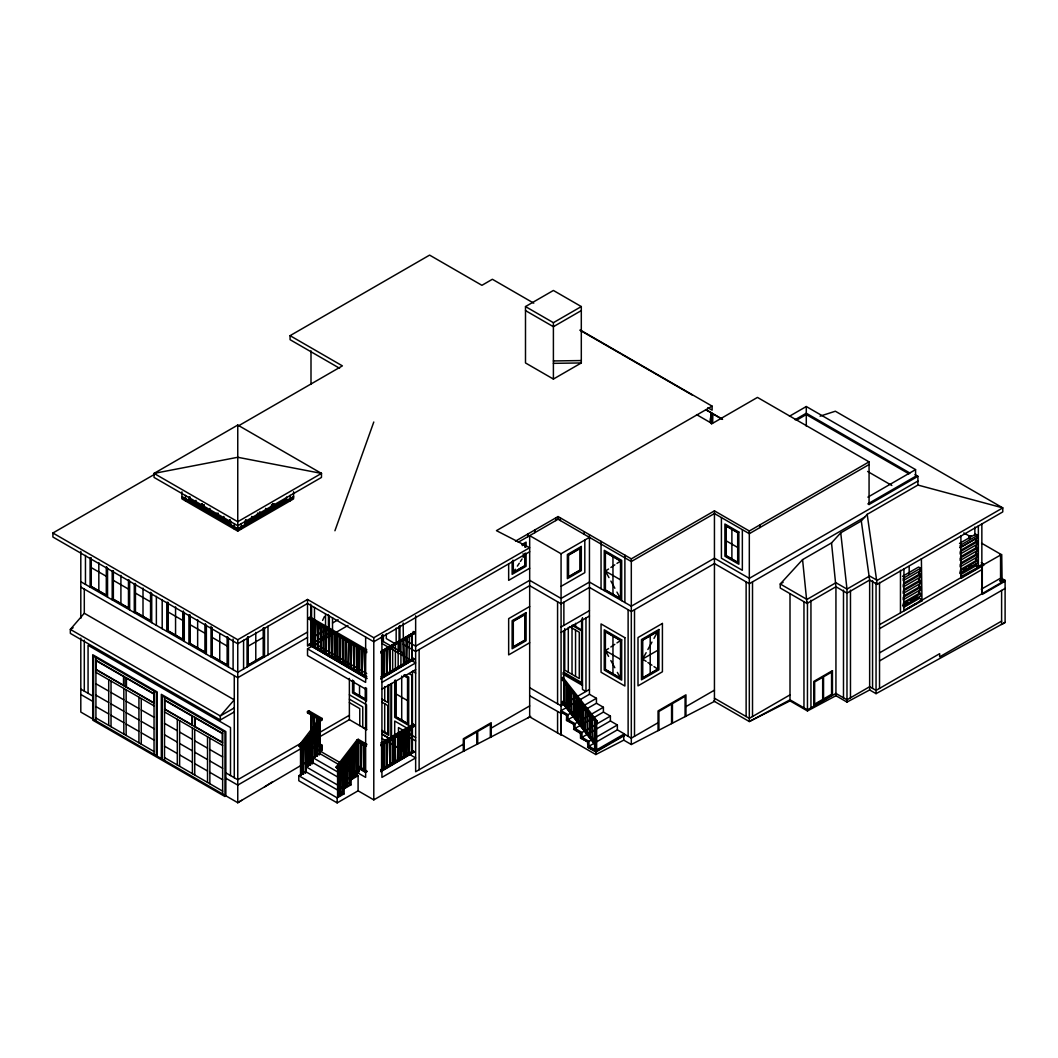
<?xml version="1.0" encoding="UTF-8"?>
<svg xmlns="http://www.w3.org/2000/svg" width="1058" height="1058" viewBox="0 0 1058 1058"><rect width="100%" height="100%" fill="white"/><g stroke="black" fill="none" stroke-linecap="round" stroke-linejoin="round"><path stroke-width="1.5" d="M359.522 695.979L359.522 685.875M384.676 732.004L384.702 703.742M387.783 685.161L387.77 702.512L381.991 699.166M388.775 684.976L388.749 735.35L381.978 731.435M391.09 737.77L391.116 683.693M391.513 738.008L391.553 683.508M394.7 745.824L394.7 738.352M394.7 735.204L394.713 721.04L407.29 728.301M401.445 749.712L401.458 734.265M334.923 530.759L373.791 422.01M315.258 635.977L311.581 643.767L311.581 606.406M317.77 630.647L320.772 624.313M322.597 620.438L324.449 616.523M646.134 661.356L642.642 659.028L646.134 652.68M647.88 649.506L651.953 642.087M653.989 638.384L657.759 631.507L642.642 640.235L642.642 677.821L657.759 669.092L657.759 631.507M513.302 560.753L513.302 572.312L515.325 569.244M517.362 566.136L519.293 563.2M520.443 561.441L522.07 558.968M523.102 557.381L524.927 554.604L522.877 553.929M321.196 720.379L300.578 747.16L299.414 746.485L298.792 745.705L319.688 718.567L319.688 719.903L322.161 719.81L322.161 718.475L308.791 710.751L307.481 711.505L307.481 712.854L319.688 719.903M302.363 742.663L304.32 740.111M313.155 728.631L318.074 722.257M300.578 747.16L299.956 746.379L322.161 718.475M305.193 739.807L306.066 739.489L305.63 772.763L305.193 739.807L306.066 739.489M301.411 745.533L300.975 775.448L300.975 745.282M303.302 743.073L303.302 742.253L303.302 774.112L303.739 742.504M310.285 765.053L310.721 733.445L310.285 765.053L309.849 735.389M313.036 730.43L312.599 763.704L312.599 730.179M314.927 727.97L314.927 727.15L314.927 757.33L314.49 727.719M317.691 724.386L316.818 724.704L317.691 724.386L317.255 755.981L316.792 717.218L316.355 723.844M358.715 741.46L337.78 768.637L336.616 767.976L336.008 767.182L356.903 740.045L358.199 739.278L366.928 744.316L365.618 745.07L356.903 740.031M338.586 765.423L342.514 760.318M355.276 743.734L357.234 741.182M354.311 745.533L354.311 777.379L354.747 745.784M337.78 768.637L337.171 767.857L358.067 740.719L358.397 741.856M338.031 767.486L338.031 766.666L338.031 796.846L338.467 766.918M340.359 764.471L340.359 763.651L340.359 795.51L340.795 763.902M345.014 787.787L345.45 757.859L345.014 787.787L344.577 759.803M347.778 754.843L347.341 786.438L347.341 754.592M351.983 749.368L351.983 748.548L351.983 778.728L351.547 749.117M84.296 589.094L84.296 613.256L70.344 629.378L70.344 633.398L220.315 719.995L234.268 711.928M861.291 520.986L867.176 514.347L917.908 485.053L1002.772 507.88L1002.772 511.9L877.214 584.4L869.65 580.035L846.982 593.128L835.939 586.754L806.99 603.457L780.249 588.023L780.249 583.99L802.572 559.629L831.522 542.913L840.74 532.848L861.291 520.986L869.65 580.035M608.972 577.602L605.401 571.122L608.575 569.006M610.889 567.472L614.843 564.84M616.959 563.425L620.517 561.057L605.401 552.329L605.401 589.914L620.517 598.643L620.517 561.057M608.575 656.383L605.401 650.617L608.575 648.514M610.836 646.993L614.804 644.362M616.959 642.92L620.517 640.553L605.401 631.824L605.401 669.41L620.517 678.138L620.517 640.553M264.566 786.874L272.633 781.743M80.805 638.093L80.805 712.074L237.759 802.691L241.621 800.364M237.759 802.638L307.521 761.601L310.232 763.175M320.786 651.027L321.209 625.278L320.786 651.027L320.349 625.278L321.209 624.775M321.209 625.278L320.349 625.278M319.542 744.316L319.979 744.567M339.565 368.263L290.077 339.684L290.077 335.664L429.601 255.11L481.919 285.316L492.38 279.272L533.761 303.17M237.759 425.065L154.045 473.402L154.045 477.423L237.759 525.76L321.473 477.423L321.473 473.402L237.759 425.065L237.759 531.129L293.569 498.9L293.569 491.745M529.674 551.747L373.791 641.743L307.521 603.483L237.759 643.767L52.9 537.028L52.9 533.007L155.579 473.719M238.288 425.964L342.395 365.87L290.077 335.664M525.495 306.569L553.4 290.461L581.305 306.569L581.305 362.947L553.4 379.068L525.495 362.947L525.495 306.569L553.4 322.677L581.305 306.569M581.305 310.589L553.4 326.71L525.495 310.589M285.448 499.614L273.824 506.332L273.824 503.648M257.835 515.894L245.628 522.943L245.628 519.809M259.58 514.889L271.787 507.84L271.787 504.706M285.739 499.786L273.533 506.835L273.533 503.701M293.569 496.519L237.759 528.736L182.135 496.612M293.569 497.167L237.759 529.397L181.778 497.366M73.134 627.764L70.344 629.378L220.315 715.962L234.268 707.908M52.9 533.007L237.759 639.733L307.521 599.463L373.791 637.723L529.674 547.713L496.44 530.653L712.113 406.14L712.113 410.173L707.828 407.7M248.22 646.147L263.336 637.432M366.848 652.627L308.711 619.062L308.711 617.727L310.02 616.973L366.742 649.705M308.711 619.062L310.02 618.308M315.258 647.84L315.694 622.091L315.258 647.84L314.821 622.091L315.694 621.588M315.694 622.091L314.821 622.091M318.458 625.278L318.022 649.44L317.585 623.678L318.458 623.678M307.521 632.062L237.759 672.333L80.805 581.715M323.973 628.465L323.536 652.627L323.1 626.865L323.973 626.865M307.521 637.432L237.759 677.702L80.805 587.084M332.516 622.99L338.137 619.75M326.3 654.228L325.864 628.465L326.3 654.228L326.737 628.465M366.848 678.641L308.711 644.573L310.1 643.78L366.809 676.525M331.828 657.415L331.392 631.652L331.828 657.415L332.265 631.652M308.711 645.076L310.1 644.282L338.454 660.655M331.445 632.3L307.521 646.107L307.521 599.463M705.62 409.724L711.505 412.885L711.505 424.033M711.002 413.678C714.375 410.094 707.762 420.41 711.174 423.174M712.338 423.174L712.563 413.493L722.561 419.259M312.057 646.002L312.93 646.002L312.93 620.491L312.057 620.491L312.494 645.75M365.645 689.115L307.521 655.55L307.521 648.832L347.963 625.49M342.871 663.789L343.308 638.027L342.871 663.789L342.435 638.027L343.308 637.524M343.308 638.027L342.435 638.027M515.51 541.127L558.069 516.555L631.309 558.849L714.441 510.855L749.315 530.997L869.068 461.857L869.068 504.521L867.904 503.846L915.58 476.325L915.58 469.62L806.289 406.523L789.466 416.23M344.763 639.878L345.635 639.878L345.635 665.376L346.072 641.214M345.199 640.13L346.072 639.627M518.248 542.238L558.069 519.24L631.309 561.534L714.441 513.54L749.315 533.682L869.068 464.541M347.513 641.465L348.823 640.712M347.95 641.717L348.823 641.214L348.386 666.976L348.386 641.465M328.628 655.563L329.501 655.563L329.501 630.052L328.628 630.052L329.064 655.312M350.277 643.066L351.15 643.066L351.15 668.563L351.587 644.401M350.714 643.317L352.023 642.563M521.911 544.526L526.091 542.106L526.091 546.946M522.507 545.187L525.218 543.614L525.218 546.788M522.348 545.611L524.927 544.129L524.927 547.118M353.041 644.653L353.914 644.15L353.914 670.164L354.351 644.401M353.478 644.904L353.914 670.164M334.143 658.75L335.016 658.75L335.016 633.239L334.143 633.239L334.579 658.499M355.805 646.253L356.678 646.253M356.242 646.504L357.115 646.002M336.907 634.84L337.343 660.099M358.569 647.84L359.442 673.351L359.879 647.589M336.907 660.351L337.78 660.351L337.78 634.84M339.671 661.938L340.544 661.938L340.544 636.427L339.671 636.427L339.671 661.938L340.544 661.938M361.32 649.44L362.193 649.44M361.757 649.691L362.63 649.189L362.193 674.951L361.757 649.189M364.084 651.027L364.957 676.538L365.473 650.736M345.199 639.627L345.199 665.125L346.072 665.125M513.302 572.312L524.927 565.607L524.927 554.604M350.714 642.814L351.15 668.061M381.171 651.292L413.175 632.816L414.485 633.57L414.485 632.221L413.175 631.467L413.175 632.816M380.761 651.688L414.485 632.221M403.257 639.045L403.693 664.794L403.151 622.977M411.469 634.218L413.533 633.015M381.607 652.045L381.607 677.054M383.485 649.943L384.795 650.194L384.358 675.956L383.922 651.794M387.122 674.369L386.686 648.607L387.122 674.369L387.559 648.607L386.249 648.356M389.886 672.769L389.45 647.007L389.886 672.769L390.323 647.007L389.013 646.755M392.65 645.671L392.65 671.182M395.414 644.071L395.414 669.582M398.165 642.484L398.165 667.982M400.929 640.884L400.929 666.395M403.693 639.296L403.693 664.794M409.208 636.109L409.208 661.607M414.048 633.319L411.972 634.509L411.972 660.02L411.906 633.967M380.761 653.037L414.485 633.57M529.674 568.239L508.66 580.366L508.66 564.073M356.242 646.002L356.678 671.248M356.242 671.499L357.115 671.499L357.115 647.589M566.572 715.552L566.572 720.485L567.035 715.287L561.071 712.365L561.071 734.966L529.674 716.835L529.674 535.639L561.071 553.757L589.451 537.371M795.074 419.709L806.289 413.228L909.893 473.045M796.423 420.264L806.289 414.577L908.967 473.852M307.481 712.854L308.791 712.1L308.791 710.751M310.827 730.218L310.827 714.282L311.7 713.78M311.7 730.218L311.7 714.282L310.827 714.282M380.787 676.935L413.096 658.274L414.485 659.068L380.761 679.038M314.464 741.38L313.591 741.38L313.591 715.869L314.464 715.869M382.189 676.617L385.006 675.004M386.686 674.118L387.559 674.118M389.45 672.518L390.323 672.518M392.029 670.944L412.408 659.769M313.591 715.869L314.9 715.618M406.457 663.207L406.894 637.445L406.457 663.207L406.021 639.045M380.761 678.535L414.485 659.068M381.925 682.397L415.649 662.93L381.806 643.396M381.925 689.115L415.649 669.648M561.071 586.357L584.809 572.656L584.809 540.056M529.674 606.512L508.66 618.639L508.66 654.889L529.674 642.748M308.87 737.558L307.481 738.365L320.561 745.916L320.561 751.458L321.949 750.664L321.949 745.123L308.87 737.558L307.481 738.868L320.177 746.194L321.566 745.401L314.292 741.208M307.878 739.251L237.759 779.733L225.843 772.856M315.033 735.125L349.378 715.287M311.7 739.78C310.073 740.97 313.023 735.455 311.7 733.406M311.7 741.394L307.521 743.814L365.645 777.379L365.645 688.348M314.49 739.793L349.378 719.652L366.518 729.557L366.518 704.734L349.378 694.815M307.521 744.832L237.759 785.102L225.843 778.225M316.355 727.031L316.792 742.729M317.228 742.98L316.355 742.98M321.566 745.401L321.566 750.439L320.561 751.458M312.745 757.581L351.111 779.733L351.111 784.771L312.745 762.62L312.745 757.581L319.728 753.547L358.093 775.699L358.093 790.802L337.171 802.89L298.792 780.738L298.792 775.699L305.775 771.679L344.141 793.831L344.141 788.792L305.775 766.64L305.775 771.679M314.49 757.078L315.363 757.078L315.363 727.401M316.818 755.729L317.691 755.729M319.146 754.394L320.019 754.394L319.146 754.394L319.106 720.657M305.775 766.64L312.745 762.62M307.957 737.029L307.521 766.137L308.394 766.137L308.394 736.461M309.849 764.802L310.721 764.802M312.163 732.374L312.163 763.453L313.036 763.453M307.521 766.137L308.394 766.137M357.776 741.883L358.199 766.64M300.538 745.837L300.538 775.197L301.411 775.197M302.866 742.822L302.866 773.861L303.739 773.861M305.193 772.512L306.066 772.512M561.071 627.01L589.451 610.625M362.854 744.819L364.243 744.528L363.727 770.33L363.291 744.567L366.055 746.168M561.071 632.393L589.451 615.994M366.557 745.864L365.618 746.419L357.339 741.632M380.867 742.809L413.175 724.161L414.485 724.915L414.485 726.251L380.761 745.718M380.761 744.382L414.485 724.915M386.686 741.301L387.559 741.301L387.122 767.05L386.686 742.888M392.214 738.1L393.523 738.352M394.978 736.513L395.414 762.276L394.978 736.513L395.851 737.016M397.729 734.913L399.038 735.165M381.607 744.739L381.607 769.735M389.886 739.952L389.886 765.463L389.45 739.701M395.414 736.765L395.414 762.276M403.693 731.977L404.566 731.977M409.208 728.79L410.081 728.79M357.591 767.791L358.979 766.997L358.979 771.97L357.591 772.763L357.591 767.791L365.618 772.419L366.994 771.626M360.527 742.98L360.527 768.478L361.4 768.478L361.4 742.98M360.527 768.478L361.4 768.478M357.207 772.538L358.583 771.745L358.636 742.98M363.291 770.079L364.243 770.039L364.243 746.115M351.547 778.476L352.42 778.476L352.42 748.8M353.875 747.728L353.875 777.127L354.747 777.127M356.202 744.713L356.202 775.792L357.075 775.792L357.075 742.756M356.202 775.792L357.075 775.792M351.111 779.733L358.093 775.699M344.577 787.536L345.45 787.536M346.905 756.787L346.905 786.187L347.778 786.187M349.233 753.772L349.233 784.851L350.105 784.851L350.105 751.815L350.105 784.851M344.141 788.792L351.111 784.771M380.787 769.616L413.096 750.968L414.485 751.762L380.761 771.732M380.787 770.131L393.431 762.831M400.453 758.771L412.408 752.45L412.448 671.235L415.649 673.073M383.922 742.888L383.922 768.399L384.795 768.399L384.795 742.888M386.686 766.799L387.559 766.799M389.45 765.212L390.323 765.212M392.214 739.701L392.214 763.611L393.087 763.611L393.087 738.1L393.087 763.611M394.978 762.025L395.851 762.025M397.729 736.513L397.729 760.424L398.601 760.424L398.601 734.913L398.601 760.424M400.493 733.326L400.493 758.837L401.366 758.837L401.802 733.578M404.13 732.229L403.257 731.726L403.257 757.237L404.13 757.237L404.13 731.726M406.021 730.139L406.021 755.637L406.894 755.637L407.33 730.39M383.922 768.399L384.795 768.399M400.493 758.837L401.366 758.837M403.257 757.237L404.13 757.237M406.021 755.637L406.894 755.637M409.644 728.539L409.208 754.301L409.208 728.288M411.469 726.899L411.469 752.41L412.408 752.45M380.761 771.229L414.485 751.762M337.595 767.235L337.595 796.595L338.467 796.595M339.922 765.847L339.922 795.259L340.795 795.259M342.25 762.831L342.25 793.91L343.123 793.91L343.123 760.887M342.25 793.91L343.123 793.91M298.792 775.699L337.171 797.851L344.141 793.831M867.904 497.141L915.58 469.62M595.628 743.1L594.609 743.695L594.609 721.001L561.904 679.315L562.922 677.385L597.228 721.12L597.228 722.455L596.209 723.05L595.628 722.297L595.628 750.043M869.068 504.521L917.908 476.325L917.908 485.053M563.98 681.418L564.35 704.575M917.908 481.033L749.315 578.356L714.441 558.214L631.309 606.208L589.451 582.045L561.071 598.444L529.674 580.313L415.649 646.147L402.82 638.794M463.311 744.237L415.649 771.758L415.649 615.835M491.216 728.129L529.674 705.924M358.093 790.802L373.791 799.874L409.062 779.508L530.719 716.411M568.781 687.541L569.151 710.698L569.588 687.766L568.781 687.541L569.151 710.698M864.73 517.097L749.315 583.725L714.441 563.583L631.309 611.577L589.451 587.415L561.071 603.814L529.674 585.682L415.649 651.516L403.151 644.309M571.108 690.517L571.479 713.674L571.915 690.729L571.108 690.517L571.479 713.674M527.836 717.906L529.674 716.835M573.82 716.65L573.886 693.228L573.82 716.65L574.256 696.706M594.609 749.448L594.609 744.356L561.904 701.996L562.922 701.414L594.636 741.843M561.904 702.671L562.922 701.414M576.584 699.682L576.147 719.625L576.213 696.204M576.147 719.625L576.584 696.68M589.451 689.446L561.071 705.845L529.674 687.713M642.642 659.028L657.759 650.3M567.26 687.779L566.824 707.723L566.876 687.568M783.092 582.35L780.249 583.99L806.99 599.436L835.939 582.72L846.982 589.094L869.65 576.002L877.214 580.366L1002.772 507.88L835.357 411.218L820.056 416.164M596.434 698.306L589.451 694.286L561.071 710.672L568.04 714.705L596.434 698.306L596.434 703.253L568.04 719.638L568.04 714.705M580.432 702.393L580.802 725.55L581.239 702.618L580.432 702.393L580.802 725.55M561.52 713.634L529.674 695.767M562.539 713.211L561.52 712.1M568.781 710.222L569.588 710.447M582.72 705.316L583.09 728.473M583.09 705.779L583.527 728.221M571.108 713.198L571.915 713.423M585.405 731.422L585.471 708.014L585.405 731.422L585.841 711.479M573.449 716.173L574.256 716.398M587.693 734.331L587.759 710.923M575.777 719.149L576.584 719.374M566.572 720.485L574.005 724.254L568.424 721.027M575.023 723.672L603.404 707.273L603.404 712.074L575.023 728.459L575.023 723.672L568.04 719.638M578.911 702.644L578.475 722.588L578.541 702.433M592.004 717.152L592.374 740.309M592.374 717.628L592.811 740.058M580.432 725.074L581.239 725.299M573.555 724.518L574.005 729.041M596.209 723.05L597.228 721.12M580.525 733.339L580.987 737.942L587.957 741.962L580.525 738.206L580.525 733.339L573.555 729.306M581.993 732.493L610.387 716.094L610.387 720.961L581.993 737.36L581.993 732.493L575.023 728.459M585.034 730.946L585.841 731.171M587.322 733.855L588.129 734.08M589.637 736.818L590.457 737.042L589.637 736.818L589.637 714.137L590.02 737.294M588.975 741.38L617.356 724.995L617.356 729.861L588.975 746.247L588.975 741.38L581.993 737.36M587.507 742.227L587.957 746.829M588.975 747.94L595.826 751.378L609.792 743.311M588.975 746.247L595.945 750.281L624.339 733.895L624.339 735.588L595.945 751.974L587.507 747.093M612.582 741.698L622.355 736.051M969.631 536.168L969.512 539.316L969.631 536.168L963.798 532.928M902.527 576.319L918.635 567.035L920.658 568.199L920.658 570.553L903.228 580.617L903.228 578.276L920.658 568.199M959.5 543.428L975.595 534.145L977.632 535.308L977.632 537.662L960.188 547.727L960.188 545.386L977.632 535.308M960.042 547.647L977.486 537.583M658.05 722.733L631.309 738.167L624.339 734.133M685.954 706.612L714.441 690.173M903.545 583.289L919.64 573.991L919.64 571.307M960.519 550.398L976.613 541.101L976.613 537.08L977.632 537.662M920.658 574.587L903.228 584.651L903.228 587.005L920.658 576.927L920.658 574.587L918.635 573.41M977.632 541.696L960.188 551.76L960.188 554.114L977.632 544.037L977.632 541.696L975.595 540.519M903.545 589.663L919.64 580.366L919.64 577.681M960.519 556.773L976.613 547.475L976.613 544.791M920.658 580.961L903.228 591.025L903.228 593.379L920.658 583.302L920.658 580.961L918.635 579.784M977.632 548.07L960.188 558.135L960.188 560.489L977.632 550.411L977.632 548.07L975.595 546.893M903.545 596.038L919.64 586.754L919.64 584.069M960.519 563.147L976.613 553.863L976.613 551.178M920.658 587.335L903.228 597.4L903.228 599.754L920.658 589.69L920.658 587.335L918.635 586.158M977.632 554.445L960.188 564.509L960.188 566.863L977.632 556.799L977.632 554.445L975.595 553.268M903.545 602.425L919.64 593.128L919.64 590.443M960.519 569.535L976.613 560.237L976.613 557.553M920.658 593.71L903.228 603.787L903.228 606.128L920.658 596.064L920.658 593.71L918.635 592.533M977.632 560.819L960.188 570.897L960.188 573.238L977.632 563.173L977.632 560.819L975.595 559.642M902.567 605.679L907.936 602.571M910.607 601.023L915.977 597.929M963.759 570.341L966.509 568.754M969.273 567.154L972.038 565.567M960.042 573.158L977.632 563.173M903.545 607.543L919.64 598.246L921.968 599.833L921.968 600.838L879.529 624.67M960.519 574.653L976.613 565.356L978.359 566.546L983.014 563.861M1000.723 554.247L981.56 543.177M903.955 568.768L903.955 610.572L921.968 599.833M981.269 562.671L983.596 564.258L960.915 576.676L961.497 578.025L960.915 577.681L960.915 535.877M903.955 610.572L916.03 603.602M918.701 602.055L963.6 576.134M966.285 574.587L978.359 567.617M981.282 566.03L1000.656 554.987L1000.656 578.144L981.282 589.2M961.497 578.025L983.596 565.263L983.596 564.258M879.529 628.703L981.85 569.627M790.009 694.868L749.315 718.369L714.441 698.227M879.529 652.865L981.85 593.803L981.85 565.607M982.287 593.551L1005.1 580.366L1005.1 622.448L1001.609 624.471L1001.609 590.443M1005.1 581.212L982.287 594.384L982.287 565.356L983.596 565.263M879.529 660.919L1005.1 588.433M1001.609 621.099L939.663 656.859L939.663 653.685L876.05 690.411L869.65 686.721L846.982 699.814L835.939 693.44L807.452 709.878L790.009 699.814L749.315 721.543L713.674 700.965M320.561 745.916L321.949 745.123M749.315 530.997L749.315 721.543L790.009 700.885L807.452 710.95L835.939 695.701L846.982 702.076L869.65 689.961L876.05 693.651L1005.1 622.448M561.52 734.702L595.826 754.539L623.757 740.15L631.309 744.515L714.441 701.401L714.441 510.855M1000.022 580.406C1004.756 580.591 999.202 579.4 1000.075 581.384L1002.098 581.173L1001.728 554.524L1000.075 554.709M553.4 360.95L581.305 360.566M553.4 363.344L581.305 362.947M917.326 597.148L919.64 598.246M391.513 739.661L394.7 741.499M915.038 474.672L917.908 476.325M869.068 461.857L757.462 397.411L712.113 423.597L696.548 414.604M867.613 471.458L891.854 485.463M1000.656 554.987L1000.656 578.144M976.613 543.455L977.632 544.037M976.613 549.829L977.632 550.411M976.613 556.204L977.632 556.799M580.842 330.347L712.113 406.14M579.81 330.136L620.61 353.689M622.011 354.496L692.355 395.11M1000.815 577.893L1005.1 580.366M1000.815 578.739L1003.672 580.392M705.831 409.605L711.505 412.885M712.338 413.612L722.336 419.391M919.64 569.971L920.658 570.553M919.64 576.346L920.658 576.927M919.64 582.72L920.658 583.302M919.64 589.094L920.658 589.69M921.968 600.838L921.386 558.703M726.066 540.77L737.69 547.475M605.401 571.122L620.517 579.85M573.132 624.974L581.609 629.88L581.609 619.261M572.021 625.344L581.609 630.885L581.609 682.569L563.795 672.28M569.535 626.601L579.281 632.221L579.281 678.535L564.747 670.15L564.747 628.624M605.401 650.617L620.517 659.346M562.949 672.809L582.482 684.076M562.949 674.144L582.482 685.425M596.434 703.253L603.404 707.273M603.404 712.074L610.387 716.094M610.387 720.961L617.356 724.995M617.356 729.861L624.339 733.895M624.339 735.588L623.757 735.244L623.757 740.15M564.337 713.727L567.035 715.287M190.176 499.627L201.8 506.346L201.8 503.648M215.753 514.4L204.128 507.681L204.128 504.997M216.044 514.902L203.837 507.853L203.837 504.719M217.789 515.907L229.996 522.956L229.996 519.822M237.759 531.129L181.95 498.9L181.95 491.811M411.099 634.006L412.408 634.76M576.795 730.655L580.987 733.075M408.785 635.342L410.081 636.109M408.348 635.594L409.644 636.361M406.021 636.942L407.33 637.696M405.584 637.194L406.894 637.948M403.257 638.543L404.566 639.296M400.493 640.13L401.802 640.884M400.056 640.381L401.366 641.135M397.729 641.73L399.038 642.484M397.292 641.981L398.601 642.735M394.978 643.317L396.274 644.071M394.541 643.568L395.851 644.322M392.214 644.917L393.523 645.671M391.777 645.168L393.087 645.922M403.151 653.037L381.634 640.619L381.634 635.739M414.485 659.584L413.096 658.274M389.45 646.504L390.323 647.007M411.972 660.02L411.469 635.805M386.686 648.104L387.559 648.607M383.922 649.691L384.795 650.194M308.711 617.727L366.848 651.278M348.823 641.214L348.386 666.976M315.654 644.137L366.703 673.602M341.284 662.282L344.128 663.921M346.958 665.561L365.473 676.247M395.877 693.863L407.542 700.594M308.711 644.573L366.848 678.138M307.521 648.832L365.645 682.397L365.645 637.114M412.408 727.454L411.906 726.648L411.972 752.701M409.644 729.041L408.785 728.539L408.785 754.05L409.644 754.05M408.679 729.107L411.879 730.959L411.879 675.242L409.036 673.602M415.649 737.479L398.482 727.56L398.469 747.993L392.095 744.343M415.649 740.917L401.458 732.718M397.292 734.662L398.601 735.416M394.978 736.011L396.274 736.765M391.777 737.849L393.087 738.616M414.485 752.264L413.096 750.968M393.523 740.825L382.004 734.173L391.076 739.41M390.323 739.701L389.886 765.463M91.266 567.617L106.382 576.346M113.351 580.366L128.468 589.094M135.16 592.956L150.567 601.857M167.997 611.921L183.113 620.649M190.096 624.67L205.199 633.398M211.891 637.26L227.298 646.147M382.004 738.484L415.649 757.912L381.925 777.379L381.925 637.114M319.913 718.514L322.161 719.81M307.481 711.505L320.852 719.228M311.7 714.282L311.264 740.045M358.199 767.143L357.776 742.98M84.296 613.256L234.268 699.854L220.315 715.962L220.315 719.995M298.792 745.705L299.956 746.379M336.008 767.182L337.171 767.857M95.921 660.245L154.045 693.81M164.519 699.854L222.643 733.419M95.921 669.648L154.045 703.213M164.519 709.257L222.643 742.809M95.921 672.333L154.045 705.898M164.519 711.941L222.643 745.493M95.921 683.746L108.71 691.125M111.037 692.474L123.826 699.854M126.14 701.19L138.929 708.582M141.256 709.918L154.045 717.311M164.519 723.341L177.308 730.734M179.622 732.07L192.411 739.463M194.738 740.798L207.527 748.178M209.854 749.527L222.643 756.906M95.921 695.159L108.71 702.538M111.037 703.874L123.826 711.267M126.14 712.603L138.929 719.995M141.256 721.331L154.045 728.711M164.519 734.755L177.308 742.147M179.622 743.483L192.411 750.863M194.738 752.212L207.527 759.591M209.854 760.94L222.643 768.32M80.805 689.115L92.72 695.992M80.805 694.484L92.72 701.361M95.921 706.572L108.71 713.952M111.037 715.287L123.826 722.68M126.14 724.016L138.929 731.395M141.256 732.744L154.045 740.124M164.519 746.168L177.308 753.547M179.622 754.896L192.411 762.276M194.738 763.625L207.527 771.004M209.854 772.353L222.643 779.733M95.921 717.972L154.045 751.537M164.519 757.581L222.643 791.146M92.72 720.154L224.97 796.515M404.513 674.687L408.719 677.107L408.679 725.418L394.713 717.35L394.713 680.294M403.759 675.255L407.846 677.609L407.806 723.91L395.586 716.848L395.586 680.109M404.05 675.758L407.555 677.781L407.515 723.408L395.877 716.676L395.877 680.81M381.991 702.181L387.77 705.527L387.757 733.776L381.978 730.443M365.645 699.536L353.438 692.474L353.438 681.299M349.378 699.166L362.762 706.903L362.762 727.375L366.782 729.703M349.378 702.605L359.773 708.622L359.773 725.656M647.88 662.506L651.953 665.217M653.989 666.58L657.759 669.092M566.89 683.785L562.922 678.72L562.922 677.385M572.828 691.363L581.755 702.737M588.684 711.571L595.628 720.419M597.228 722.455L596.646 721.715L596.646 749.448M561.904 677.966L596.209 721.701M562.922 702.089L569.865 710.923M571.836 713.449L581.755 726.092M583.738 728.618L593.644 741.248M561.904 701.996L594.609 743.695M610.889 581.054L614.857 588.261M610.836 660.509L614.804 667.717M617.356 672.372L620.517 678.138M616.959 592.083L620.517 598.643M867.176 514.347L877.214 584.4M840.74 532.848L846.982 589.094L846.982 702.076M831.522 542.913L835.939 586.754M802.572 559.629L806.99 603.457M981.85 523.789L981.85 564.536M978.359 525.813L978.359 566.612L974.868 564.602L976.613 565.356L976.613 566.612M974.868 527.056L974.868 535.203M909.179 566.294L909.179 574.441M900.464 570.288L900.464 612.595M879.529 582.363L879.529 688.401M876.05 582.773L876.05 693.651M872.559 580.763L872.559 688.401M869.65 580.763L869.65 689.961M850.473 590.152L850.473 697.804M843.49 590.152L843.49 697.804M835.939 587.428L835.939 695.701M810.944 600.23L810.944 707.868M807.452 602.24L807.452 710.95M806.289 406.523L806.289 413.228M806.289 414.577L806.289 426.136M803.961 601.857L803.961 707.868M790.009 593.803L790.009 700.885M759.961 524.847L759.961 527.532M752.516 581.887L752.516 716.517M746.128 581.887L746.128 716.517M742.346 529.648L742.346 570.302L721.411 558.214L721.411 517.56M731.885 529.357L731.885 558.889M712.563 413.493L712.563 423.055M711.293 413.004L711.293 422.565M685.954 716.173L685.954 694.815L658.05 710.923L658.05 730.642M685.081 716.623L685.081 696.336L672.438 703.623L672.438 723.183M671.566 723.632L671.566 704.139L658.922 711.439L658.922 730.192M650.207 635.871L650.207 673.457M634.509 609.739L634.509 736.315M631.309 558.849L631.309 744.515M628.121 609.739L628.121 736.315M624.881 555.133L624.881 602.505M621.681 600.653L621.681 560.383L604.25 550.305L604.25 590.589M612.966 556.693L612.966 594.279M612.966 636.189L612.966 673.774M601.05 541.379L601.05 588.737M595.945 750.281L595.945 751.974M595.826 751.378L595.826 754.539M590.457 717.35L590.457 737.042M589.451 534.687L589.451 694.286M585.973 618.004L585.973 691.469L582.482 689.446L582.482 617.634M584.188 531.645L584.188 534.33M578.475 699.893L578.475 722.588M578.104 699.417L578.104 722.111M575.539 623.334L575.539 626.376M575.552 630.065L575.552 676.379M572.021 628.029L572.021 674.343M568.291 627.473L568.291 672.2M566.824 685.042L566.824 707.723M566.44 684.566L566.44 707.247M564.787 681.643L564.787 704.324M563.874 602.187L563.874 625.397M563.874 630.766L563.874 702.578M561.071 553.757L561.071 734.966M560.356 517.878L560.356 520.562M558.069 516.555L558.069 519.24M557.579 601.79L557.579 703.821M557.579 711.875L557.579 732.956M555.741 517.904L555.741 520.589M553.4 322.677L553.4 379.068M534.819 529.979L534.819 532.663M527.836 534.012L527.836 536.697M526.091 553.387L526.091 566.268L512.138 574.335L512.138 561.441M525.218 553.109L525.218 565.765L513.011 572.814L513.011 560.158M491.216 736.897L491.216 722.68L463.311 738.788L463.311 751.365M490.343 737.4L490.343 724.188L477.7 731.488L477.7 743.906M476.827 744.356L476.827 731.991L464.184 739.291L464.184 750.915M419.127 649.506L419.127 769.748M413.175 724.161L413.175 725.497M406.457 729.888L406.457 755.901M403.693 731.475L403.693 757.488M401.709 676.036L401.709 720.048M400.929 733.075L400.929 759.089M399.95 625.476L399.95 651.186M399.078 626.296L399.078 650.683M396.168 628.029L396.168 644.309L386.289 638.596L386.289 633.716M387.122 741.05L387.122 767.05M384.715 686.536L384.715 700.74M384.358 650.445L384.358 675.956M384.358 742.637L384.358 768.65M383.38 635.117L383.38 641.624M382.507 634.694L382.507 641.122M373.791 637.723L373.791 799.874M366.518 688.15L366.518 701.044L352.565 692.977L352.565 680.082M365.354 687.607L365.354 699.034L353.729 692.302L353.729 680.889M365.036 650.485L364.957 676.538M362.193 648.938L362.193 674.951M360.963 742.729L360.963 768.73M359.442 647.337L359.442 673.351M358.199 739.278L358.199 739.952M356.678 645.75L356.678 671.764M356.639 743.324L356.639 776.043M349.378 678.429L349.378 719.652M342.686 760.636L342.686 794.161M340.107 636.175L340.107 662.189M337.343 634.588L337.343 660.602M337.171 797.851L337.171 802.89M334.579 632.988L334.579 659.002M332.516 617.621L332.516 631.679M329.316 615.862L329.316 633.53M329.064 629.801L329.064 655.815M328.443 614.539L328.443 634.033M325.533 614.195L325.533 630.039L314.49 636.413L314.49 607.451M323.536 627.116L323.536 652.627M320.561 625.146L320.561 650.657M320.336 718.184L320.336 719.308M319.979 720.657L320.019 754.394M319.542 720.405L319.582 754.645M319.331 720.524L319.331 744.448M318.233 623.81L318.233 649.308M318.022 623.929L318.022 649.44M317.228 717.469L317.255 755.981M317.003 717.589L317.003 743.1M314.464 717.469L314.464 725.444M314.028 716.121L314.028 741.632M312.494 620.239L312.494 646.253M310.999 350.859L310.999 384.371M310.721 604.118L310.721 644.269M307.957 736.209L307.957 766.389M305.63 739.238L305.63 772.763M290.104 495.329L290.104 500.91M286.612 497.062L286.612 500.289L244.755 524.451L244.755 521.224M272.66 503.515L272.66 508.343M271.496 504.983L271.496 507.668L259.871 514.386L259.871 511.702M267.991 626.151L267.991 654.876M265.677 508.343L265.677 511.027M264.5 627.897L264.5 656.886M263.627 627.698L263.627 656.383L247.929 665.456L247.929 636.757M263.336 628.029L263.336 656.225L248.22 664.953L248.22 636.757M258.707 513.17L258.707 516.397M257.544 513.037L257.544 515.722L245.919 522.44L245.919 519.756M255.785 632.393L255.785 660.589M251.725 516.397L251.725 519.081M247.056 637.961L247.056 666.963M243.578 640.249L243.578 668.973M241.264 523.525L241.264 529.106M237.759 639.733L237.759 802.691M234.36 523.591L234.36 529.159M234.268 675.692L234.268 777.723M233.104 639.032L233.104 669.648M230.869 521.237L230.869 524.464L189.012 500.302L189.012 497.075M230.499 775.54L230.499 727.547L88.065 645.314L88.065 693.307M229.705 519.769L229.705 522.454L218.08 515.735L218.08 513.051M228.462 637.961L228.462 666.963M227.589 636.757L227.589 665.456L211.891 656.383L211.891 627.698M227.298 636.757L227.298 664.953L212.182 656.225L212.182 628.029M225.843 795.801L225.843 731.567L161.319 694.312L161.319 758.56M224.97 795.299L224.97 732.07L162.191 695.82L162.191 759.062M223.899 516.41L223.899 519.094M222.643 730.734L222.643 793.963M219.733 633.954L219.733 660.589M216.916 513.183L216.916 516.41M211.018 626.283L211.018 656.886M209.947 508.356L209.947 511.04M209.854 738.114L209.854 783.753M207.527 736.765L207.527 782.417M206.363 625.212L206.363 654.201M205.49 623.995L205.49 652.693L189.805 643.634L189.805 614.936M205.199 623.995L205.199 652.191L190.096 643.462L190.096 615.28M202.964 505.129L202.964 508.356M202.091 503.714L202.091 506.848L189.885 499.799L189.885 496.665M197.648 619.644L197.648 647.827M195.994 500.302L195.994 502.986M194.738 717.311L194.738 726.701M194.738 729.385L194.738 775.038M192.411 715.962L192.411 725.365M192.411 728.049L192.411 773.689M188.932 615.134L188.932 644.137M185.534 495.395L185.534 500.963M184.277 612.45L184.277 641.452M183.404 611.246L183.404 639.945L167.706 630.885L167.706 602.187M183.113 611.246L183.113 639.442L167.997 630.713L167.997 602.518M179.622 720.657L179.622 766.309M177.308 719.321L177.308 764.96M175.562 606.882L175.562 635.078M166.833 602.386L166.833 631.388M164.519 697.169L164.519 760.398M162.191 599.701L162.191 628.703M157.245 756.205L157.245 691.972L92.72 654.717L92.72 718.951M156.372 596.342L156.372 625.344M156.372 755.703L156.372 692.474L93.593 656.225L93.593 719.453M154.045 691.125L154.045 754.354M151.73 593.657L151.73 622.659M150.858 592.454L150.858 621.152L135.16 612.093L135.16 583.394M150.567 592.454L150.567 620.649L135.45 611.921L135.45 583.725M143.002 588.089L143.002 616.285M141.256 698.505L141.256 744.158M138.929 697.169L138.929 742.809M134.287 583.593L134.287 612.595M129.631 580.908L129.631 609.911M128.759 579.705L128.759 608.39L113.061 599.331L113.061 570.632M128.468 579.705L128.468 607.887L113.351 599.159L113.351 570.976M126.14 677.702L126.14 687.105M126.14 689.79L126.14 735.429M123.826 676.353L123.826 685.756M123.826 688.441L123.826 734.093M120.916 575.34L120.916 603.523M112.201 570.844L112.201 599.833M111.037 681.061L111.037 726.701M108.71 679.712L108.71 725.365M107.546 568.159L107.546 597.148M106.673 566.943L106.673 595.641L90.975 586.582L90.975 557.883M106.382 566.943L106.382 595.138L91.266 586.41L91.266 558.214M98.83 562.578L98.83 590.774M95.921 657.56L95.921 720.802M90.102 558.082L90.102 587.084M85.46 555.397L85.46 584.4M84.296 640.143L84.296 691.125M80.805 551.39L80.805 618.348M319.582 721.106L319.582 721.926L319.582 721.106M321.473 473.402L237.759 521.726L154.045 473.402L237.759 457.281L321.473 473.402M581.318 546.47L567.366 554.524L567.366 578.686L581.318 570.632L581.318 546.47M580.445 547.978L568.239 555.027L568.239 577.179L580.445 570.13L580.445 547.978M580.154 548.48L568.53 555.199L568.53 576.676L580.154 569.971L580.154 548.48M526.091 612.608L512.138 620.662L512.138 648.766L526.091 640.712L526.091 612.608M525.218 614.116L513.011 621.165L513.011 647.258L525.218 640.209L525.218 614.116M524.927 614.619L513.302 621.324L513.302 646.755L524.927 640.05L524.927 614.619M358.583 766.27L357.207 767.063L365.618 771.917L366.994 771.123L358.583 766.27M662.414 623.453L638 637.551L638 685.875L662.414 671.777L662.414 623.453M658.922 629.497L641.479 639.561L641.479 679.831L658.922 669.767L658.922 629.497M658.05 631.004L642.351 640.064L642.351 678.323L658.05 669.264L658.05 631.004M970.9 535.956L969.3 536.882L970.9 535.956M832.448 670.653L813.774 681.431L813.774 705.607L832.448 694.815L832.448 670.653M822.674 677.305L814.647 681.934L814.647 704.086L822.674 699.457L822.674 677.305M831.575 672.161L823.547 676.803L823.547 698.954L831.575 694.312L831.575 672.161M738.854 532.042L724.902 523.988L724.915 556.217L738.854 564.258L738.854 532.042M737.981 532.544L725.775 525.495L725.775 555.701L737.981 562.75L737.981 532.544M737.69 532.716L726.066 525.998L726.066 555.529L737.69 562.248L737.69 532.716M620.808 560.885L605.123 551.826L605.123 590.086L620.808 599.145L620.808 560.885M624.881 637.696L601.05 623.929L601.05 672.266L624.881 686.02L624.881 637.696M621.681 639.878L604.25 629.801L604.25 670.084L621.681 680.149L621.681 639.878M620.808 640.381L605.123 631.322L605.123 669.582L620.808 678.641L620.808 640.381M123.535 676.525L96.212 660.747L96.212 669.476L123.535 685.253L123.535 676.525M153.754 693.982L126.431 678.204L126.431 686.933L153.754 702.71L153.754 693.982M192.12 716.134L164.81 700.356L164.81 709.085L192.12 724.862L192.12 716.134M222.352 733.578L195.029 717.813L195.029 726.529L222.352 742.306L222.352 733.578"/></g></svg>
